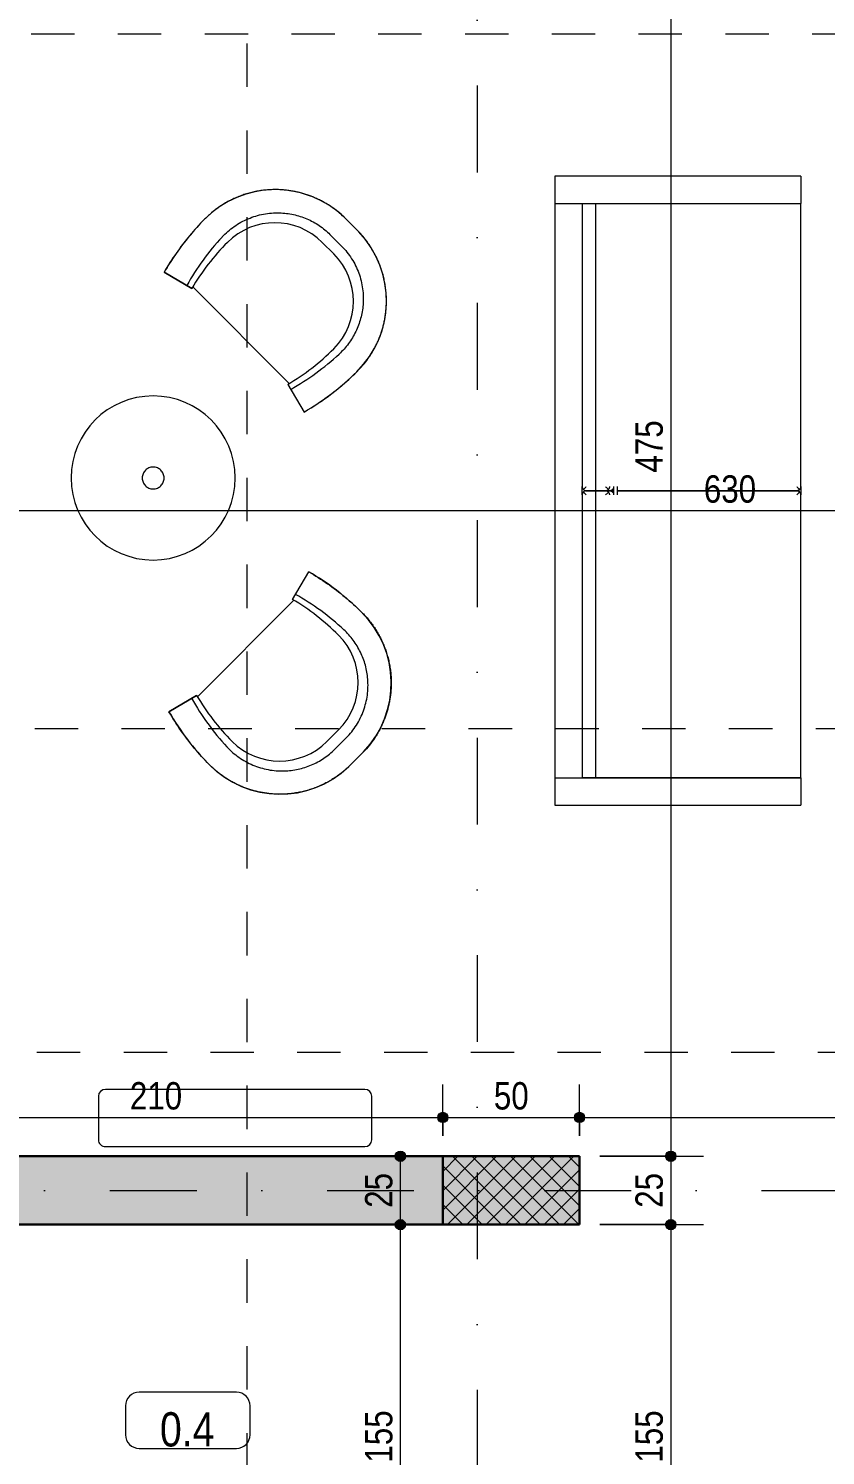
# Model space of a CAD drawing. Header units: centimetres. Extents: x -78 to 2022, y -1469 to 375.
# Drawn here: x 768 to 1059, y -831 to -309 of the extents above; entities that cross this region are included whole.
import ezdxf

# ---------------------------------------------------------------- set-up
doc = ezdxf.new("R2010")
doc.units = ezdxf.units.CM
doc.linetypes.add('Dash', pattern=[31.75, 15.875, -15.875])
doc.linetypes.add('Dash dot', pattern=[79.375, 31.75, -23.8125, 0, -23.8125])
for name, color, linetype, lineweight in [('A-ANNO-DIMS', 7, 'Continuous', 9), ('A-ANNO-DIMS-50', 7, 'Continuous', 9), ('A-AREA-IDEN', 7, 'Continuous', 9), ('A-WALL', 7, 'Continuous', 9), ('A-WALL-PATT', 7, 'Continuous', 9), ('G-ANNO-SYMB', 7, 'Continuous', 9), ('I-FURN', 7, 'Continuous', 9), ('M-EQPM', 7, 'Continuous', 9), ('S-COLS', 7, 'Continuous', 9), ('S-GRID', 7, 'Continuous', 9)]:
    doc.layers.add(name, color=color, linetype=linetype, lineweight=lineweight)
doc.styles.add('Arial Narrow', font='ARIALN.TTF', dxfattribs={"height": 12.5})
doc.styles.add('Arial Narrow_3', font='ARIALN.TTF', dxfattribs={"height": 10})
doc.dimstyles.new('TEC_DIM', dxfattribs={"dimscale": 30.48, "dimtxt": 10.23431, "dimasz": 0.492126, "dimexe": 0.393701, "dimexo": 0.246063, "dimgap": 0, "dimtad": 1, "dimdec": 0, "dimzin": 0, "dimdsep": 46, "dimtxsty": 'Arial Narrow_3', "dimblk1": 'DOTSMALL', "dimblk2": 'DOTSMALL', "dimsah": 1, "dimcen": 0.09, "dimazin": 0, "dimtfac": 1, "dimtdec": 4, "dimtix": 1, "dimtmove": 0, "dimatfit": 3, "dimfxl": 0, "dimtvp": 1, "dimtolj": 1, "dimtzin": 0, "dimarcsym": 0})
doc.dimstyles.new('TEC_DIM_2', dxfattribs={"dimscale": 30.48, "dimtxt": 10.23431, "dimasz": 0.492126, "dimexe": 0.393701, "dimexo": 0.246063, "dimgap": 0, "dimtad": 1, "dimdec": 0, "dimzin": 0, "dimdsep": 46, "dimtxsty": 'Arial Narrow_3', "dimblk1": 'DOTSMALL', "dimblk2": 'DOTSMALL', "dimsah": 1, "dimcen": 0.09, "dimazin": 0, "dimtfac": 1, "dimtdec": 4, "dimtix": 1, "dimtmove": 2, "dimatfit": 3, "dimfxl": 0, "dimtvp": 1, "dimtolj": 1, "dimtzin": 0, "dimarcsym": 0})
doc.dimstyles.new('TEC_DIM_3', dxfattribs={"dimscale": 30.48, "dimtxt": 10.23431, "dimasz": 0.492126, "dimexe": 0.393701, "dimexo": 0.246063, "dimgap": 0, "dimtad": 1, "dimdec": 0, "dimzin": 0, "dimdsep": 46, "dimtxsty": 'Arial Narrow_3', "dimblk1": 'DOTSMALL', "dimblk2": 'DOTSMALL', "dimsah": 1, "dimcen": 0.09, "dimazin": 0, "dimtfac": 1, "dimtdec": 4, "dimtix": 1, "dimtmove": 0, "dimatfit": 3, "dimfxl": 0, "dimtvp": 1, "dimtolj": 1, "dimtzin": 0, "dimarcsym": 0})

# ---------------------------------------------------------------- blocks, each defined once
blk = doc.blocks.new('Furniture_Crescent_Armchair - 870x580x380mm-1673152-НИВО 0')
at = {"layer": 'I-FURN'}
for p, q in [((10.77, 12.19), (3.19, 12.19)), ((10.77, 12.19), (3.19, 12.19)), ((3.98, 4.04), (9.98, 4.04)), ((3.98, 0), (9.98, 0)), ((-29.19, -48.57), (-17.83, -45.63)), ((-17.83, -45.63), (-29.19, -48.57)), ((-17.99, -45), (31.95, -45)), ((-17.99, -45), (31.95, -45)), ((31.79, -45.63), (43.16, -48.57)), ((31.79, -45.63), (43.16, -48.57))]:
    blk.add_line(p, q, dxfattribs=at)
for centre, radius, start, end in [((3.98, -24.5), 24.5, 90, 180), ((9.98, -24.5), 24.5, 0, 90), ((63.81, -24.5), 84.33, 180, 194.5088), ((-49.85, -24.5), 84.33, 345.4912, 0), ((63.81, -24.5), 84.33, 194.0697, 194.5088), ((-49.85, -24.5), 84.33, 345.4912, 345.9303)]:
    blk.add_arc(centre, radius, start, end, dxfattribs=at)
for centre, major_axis, ratio, start_param, end_param in [((4.1, -24.12), (36.52, 0), 0.994522, 1.595679, 3.152055), ((9.86, -24.12), (36.52, 0), 0.994523, 6.272723, 7.829099), ((64.84, -23.79), (97.28, 0), 0.994518, 3.148882, 3.400529), ((68.87, -21.22), (92.21, 0), 0.994522, 3.177364, 3.416955), ((-54.9, -21.22), (92.21, 0), 0.994522, 6.007823, 6.247413), ((-50.88, -23.79), (97.28, 0), 0.994522, 6.02425, 6.275896)]:
    blk.add_ellipse(centre, major_axis=major_axis, ratio=ratio, start_param=start_param, end_param=end_param, dxfattribs=at)
for points, knots in [([(3.19, 12.19), (2.13, 12.16), (0.02, 12.02), (-2.57, 11.62), (-4.62, 11.16), (-6.15, 10.75), (-7.66, 10.28), (-9.14, 9.74), (-10.59, 9.14), (-12.03, 8.48), (-13.43, 7.75), (-14.8, 6.97), (-16.13, 6.13), (-17.43, 5.23), (-18.69, 4.28), (-20, 3.19), (-21.35, 1.95), (-22.73, 0.54), (-24.04, -0.93), (-25.25, -2.47), (-26.38, -4.09), (-27.43, -5.76), (-28.38, -7.47), (-29.24, -9.24), (-30, -11.06), (-30.65, -12.9), (-31.21, -14.79), (-31.82, -17.34), (-32.32, -20.56), (-32.43, -23.18), (-32.42, -24.5)], [0, 0, 0, 0, 0.055556, 0.111111, 0.138889, 0.166667, 0.194444, 0.222222, 0.25, 0.277778, 0.305556, 0.333333, 0.361111, 0.388889, 0.416667, 0.444444, 0.479167, 0.513889, 0.548611, 0.583333, 0.618056, 0.652778, 0.6875, 0.722222, 0.756944, 0.791667, 0.826389, 0.861111, 0.930556, 1, 1, 1, 1]), ([(46.38, -24.5), (46.39, -23.44), (46.32, -21.34), (46.01, -18.76), (45.63, -16.7), (45.27, -15.17), (44.85, -13.65), (44.36, -12.16), (43.81, -10.69), (43.19, -9.24), (42.51, -7.82), (41.78, -6.44), (40.98, -5.09), (40.12, -3.76), (39.21, -2.48), (38.16, -1.14), (36.96, 0.25), (35.6, 1.68), (34.16, 3.02), (32.65, 4.28), (31.07, 5.47), (29.43, 6.57), (27.75, 7.57), (25.99, 8.48), (24.19, 9.31), (22.37, 10.02), (20.49, 10.65), (17.94, 11.34), (14.73, 11.95), (12.1, 12.15), (10.77, 12.19)], [0, 0, 0, 0, 0.055556, 0.111111, 0.138889, 0.166667, 0.194444, 0.222222, 0.25, 0.277778, 0.305556, 0.333333, 0.361111, 0.388889, 0.416667, 0.444444, 0.479167, 0.513889, 0.548611, 0.583333, 0.618056, 0.652778, 0.6875, 0.722222, 0.756944, 0.791667, 0.826389, 0.861111, 0.930556, 1, 1, 1, 1]), ([(-23.29, -24.5), (-23.32, -23.52), (-23.29, -21.57), (-22.81, -17.69), (-21.45, -12.97), (-18.66, -7.77), (-15, -3.46), (-10.74, -0.12), (-6.14, 2.25), (-2, 3.47), (1.4, 3.96), (3.12, 4.04), (3.98, 4.04)], [0, 0, 0, 0, 0.066667, 0.133333, 0.266667, 0.4, 0.533333, 0.65, 0.766667, 0.883333, 0.941667, 1, 1, 1, 1]), ([(9.98, 4.04), (10.97, 4.04), (12.92, 3.93), (16.81, 3.29), (21.48, 1.71), (26.55, -1.35), (30.66, -5.25), (33.76, -9.67), (35.89, -14.37), (36.91, -18.53), (37.26, -21.94), (37.28, -23.64), (37.25, -24.5)], [0, 0, 0, 0, 0.066667, 0.133333, 0.266667, 0.4, 0.533333, 0.65, 0.766667, 0.883333, 0.941667, 1, 1, 1, 1])]:
    blk.add_open_spline(points, degree=3, knots=knots, dxfattribs=at)
for points in [[(-32.43, -24.5), (-32.41, -27.21), (-32.15, -32.61), (-31.06, -40.67), (-29.89, -45.95), (-29.19, -48.57)], [(43.16, -48.57), (43.85, -45.95), (45.02, -40.67), (46.11, -32.61), (46.38, -27.21), (46.4, -24.5)]]:
    blk.add_open_spline(points, degree=3, dxfattribs=at)
blk = doc.blocks.new('Furniture_Crescent_Armchair - 870x580x380mm-1824840-НИВО 0')
at = {"layer": 'I-FURN'}
for p, q in [((-29.19, 48.57), (-17.83, 45.63)), ((-17.83, 45.63), (-29.19, 48.57)), ((31.79, 45.63), (43.16, 48.57)), ((31.79, 45.63), (43.16, 48.57)), ((-17.99, 45), (31.95, 45)), ((-17.99, 45), (31.95, 45)), ((3.98, 0), (9.98, 0)), ((3.98, -4.04), (9.98, -4.04)), ((10.77, -12.19), (3.19, -12.19)), ((10.77, -12.19), (3.19, -12.19))]:
    blk.add_line(p, q, dxfattribs=at)
for centre, radius, start, end in [((63.81, 24.5), 84.33, 165.4912, 180), ((63.81, 24.5), 84.33, 165.4912, 165.9303), ((-49.85, 24.5), 84.33, 14.0697, 14.5088), ((-49.85, 24.5), 84.33, 360, 14.5088), ((3.98, 24.5), 24.5, 180, 270), ((9.98, 24.5), 24.5, 270, 360)]:
    blk.add_arc(centre, radius, start, end, dxfattribs=at)
for centre, major_axis, ratio, start_param, end_param in [((64.84, 23.79), (97.28, 0), 0.994518, 2.882656, 3.134304), ((-50.88, 23.79), (97.28, 0), 0.994522, 0.007289, 0.258935), ((68.87, 21.22), (92.21, 0), 0.994522, 2.86623, 3.105821), ((-54.9, 21.22), (92.21, 0), 0.994522, 0.035772, 0.275363), ((4.1, 24.12), (36.52, 0), 0.994522, 3.13113, 4.687507), ((9.86, 24.12), (36.52, 0), 0.994523, 4.737272, 6.293648)]:
    blk.add_ellipse(centre, major_axis=major_axis, ratio=ratio, start_param=start_param, end_param=end_param, dxfattribs=at)
for points in [[(-32.43, 24.5), (-32.41, 27.21), (-32.15, 32.61), (-31.06, 40.67), (-29.89, 45.95), (-29.19, 48.57)], [(43.16, 48.57), (43.85, 45.95), (45.02, 40.67), (46.11, 32.61), (46.38, 27.21), (46.4, 24.5)]]:
    blk.add_open_spline(points, degree=3, dxfattribs=at)
for points, knots in [([(3.19, -12.19), (1.86, -12.15), (-0.77, -11.95), (-3.98, -11.34), (-6.53, -10.65), (-8.41, -10.02), (-10.23, -9.31), (-12.03, -8.48), (-13.78, -7.57), (-15.47, -6.57), (-17.11, -5.47), (-18.69, -4.28), (-20.2, -3.02), (-21.63, -1.68), (-23, -0.25), (-24.2, 1.14), (-25.24, 2.48), (-26.16, 3.76), (-27.02, 5.09), (-27.81, 6.44), (-28.55, 7.82), (-29.23, 9.24), (-29.85, 10.69), (-30.4, 12.16), (-30.88, 13.65), (-31.31, 15.17), (-31.66, 16.7), (-32.05, 18.76), (-32.36, 21.34), (-32.43, 23.44), (-32.42, 24.5)], [-1, -1, -1, -1, -0.930556, -0.861111, -0.826389, -0.791667, -0.756944, -0.722222, -0.6875, -0.652778, -0.618056, -0.583333, -0.548611, -0.513889, -0.479167, -0.444444, -0.416667, -0.388889, -0.361111, -0.333333, -0.305556, -0.277778, -0.25, -0.222222, -0.194444, -0.166667, -0.138889, -0.111111, -0.055556, 0, 0, 0, 0]), ([(-23.29, 24.5), (-23.32, 23.52), (-23.29, 21.57), (-22.81, 17.69), (-21.45, 12.97), (-18.66, 7.77), (-15, 3.46), (-10.74, 0.12), (-6.14, -2.25), (-2, -3.47), (1.4, -3.96), (3.12, -4.04), (3.98, -4.04)], [0, 0, 0, 0, 0.066667, 0.133333, 0.266667, 0.4, 0.533333, 0.65, 0.766667, 0.883333, 0.941667, 1, 1, 1, 1]), ([(9.98, -4.04), (10.97, -4.04), (12.92, -3.93), (16.81, -3.29), (21.48, -1.71), (26.55, 1.35), (30.66, 5.25), (33.76, 9.67), (35.89, 14.37), (36.91, 18.53), (37.26, 21.94), (37.28, 23.64), (37.25, 24.5)], [0, 0, 0, 0, 0.066667, 0.133333, 0.266667, 0.4, 0.533333, 0.65, 0.766667, 0.883333, 0.941667, 1, 1, 1, 1]), ([(46.38, 24.5), (46.39, 23.18), (46.28, 20.56), (45.78, 17.34), (45.18, 14.79), (44.62, 12.9), (43.96, 11.06), (43.2, 9.24), (42.34, 7.47), (41.39, 5.76), (40.35, 4.09), (39.21, 2.47), (38, 0.93), (36.7, -0.54), (35.31, -1.95), (33.96, -3.19), (32.65, -4.28), (31.39, -5.23), (30.09, -6.13), (28.76, -6.97), (27.4, -7.75), (25.99, -8.48), (24.56, -9.14), (23.1, -9.74), (21.62, -10.28), (20.11, -10.75), (18.58, -11.16), (16.53, -11.62), (13.94, -12.02), (11.84, -12.16), (10.77, -12.19)], [-1, -1, -1, -1, -0.930556, -0.861111, -0.826389, -0.791667, -0.756944, -0.722222, -0.6875, -0.652778, -0.618056, -0.583333, -0.548611, -0.513889, -0.479167, -0.444444, -0.416667, -0.388889, -0.361111, -0.333333, -0.305556, -0.277778, -0.25, -0.222222, -0.194444, -0.166667, -0.138889, -0.111111, -0.055556, 0, 0, 0, 0])]:
    blk.add_open_spline(points, degree=3, knots=knots, dxfattribs=at)
blk = doc.blocks.new('Furniture_Table_Cafe - Furniture_Table_Cafe-1825741-НИВО 0')
at = {"layer": 'I-FURN'}
for start, end in [(360, 180), (0, 180), (180, 360), (180, 360)]:
    blk.add_arc((0, 0), 30, start, end, dxfattribs=at)
at = {"layer": 'I-FURN', "linetype": 'Dash'}
for start, end in [(0, 180), (180, 0)]:
    blk.add_arc((0, 0), 4, start, end, dxfattribs=at)
blk = doc.blocks.new('Sofa-08 - 1400 x 801-2251257-НИВО 0')
at = {"layer": 'I-FURN'}
for p, q in [((115, 45), (-115, 45)), ((-115, 45), (-115, -45)), ((-105, 45), (-105, -45)), ((105, 45), (105, -45)), ((115, -45), (115, 45)), ((-1.5, 35), (-105, 35)), ((-105, 33.5), (-105, 35)), ((-105, 26.44), (-105, 33.5)), ((-1.5, 35), (1.5, 35)), ((0, 26.44), (0, 33.5)), ((0, 33.5), (0, 26.44)), ((0, 26.44), (0, 33.5)), ((105, 35), (1.5, 35)), ((105, 35), (105, 33.5)), ((105, 33.5), (105, 26.44)), ((-105, 30), (-1.5, 30)), ((-105, 24.94), (-105, 26.44)), ((-1.5, 30), (1.5, 30)), ((0, 24.94), (0, 26.44)), ((0, 26.44), (0, 24.94)), ((0, 24.94), (0, 26.44)), ((1.5, 30), (105, 30)), ((105, 26.44), (105, 24.94)), ((-105, 24.59), (-105, 24.94)), ((-105, -45), (-105, 24.59)), ((1.5, 23.56), (-1.5, 23.56)), ((-1.5, 22.06), (1.5, 22.06)), ((0, 23.56), (0, 24.94)), ((0, 24.94), (0, 23.56)), ((0, 23.56), (0, 24.94)), ((0, -43.5), (0, 22.06)), ((0, 22.06), (0, -43.5)), ((0, -43.5), (0, 22.06)), ((105, 24.94), (105, 24.59)), ((105, 24.59), (105, -45)), ((-105, -45), (-115, -45)), ((-105, -45), (-1.5, -45)), ((1.5, -45), (-1.5, -45)), ((1.5, -45), (105, -45)), ((115, -45), (105, -45))]:
    blk.add_line(p, q, dxfattribs=at)
for centre, start, end in [((-1.5, 33.5), 60, 62.6017), ((1.5, 33.5), 117.3983, 120)]:
    blk.add_arc(centre, 1.5, start, end, dxfattribs=at)
for points, knots in [([(-0.44, 34.56), (-0.52, 34.64), (-0.64, 34.74), (-0.81, 34.84), (-0.99, 34.92), (-1.22, 34.98), (-1.41, 35), (-1.5, 35)], [0, 0, 0, 0, 0.25, 0.375, 0.5, 0.75, 1, 1, 1, 1]), ([(-1.5, 33.5), (-1.41, 33.59), (-1.22, 33.78), (-0.99, 34.01), (-0.81, 34.19), (-0.64, 34.36), (-0.52, 34.48), (-0.44, 34.56)], [0, 0, 0, 0, 0.25, 0.5, 0.625, 0.75, 1, 1, 1, 1]), ([(1.5, 35), (1.41, 35), (1.22, 34.98), (0.99, 34.92), (0.81, 34.84), (0.64, 34.74), (0.52, 34.64), (0.44, 34.56)], [0, 0, 0, 0, 0.25, 0.5, 0.625, 0.75, 1, 1, 1, 1]), ([(0.44, 34.56), (0.52, 34.48), (0.64, 34.36), (0.81, 34.19), (0.99, 34.01), (1.22, 33.78), (1.41, 33.59), (1.5, 33.5)], [0, 0, 0, 0, 0.25, 0.375, 0.5, 0.75, 1, 1, 1, 1]), ([(0, 24.94), (0, 24.81), (-0.03, 24.63), (-0.11, 24.39), (-0.18, 24.25), (-0.25, 24.14), (-0.33, 24.04), (-0.41, 23.94), (-0.51, 23.86), (-0.61, 23.78), (-0.75, 23.69), (-0.92, 23.61), (-1.04, 23.57), (-1.09, 23.55)], [0, 0, 0, 0, 0.1666667, 0.25, 0.3333333, 0.375, 0.4166667, 0.5, 0.5416667, 0.5833333, 0.6666667, 0.75, 0.8243999, 0.8243999, 0.8243999, 0.8243999]), ([(1.09, 23.56), (1.03, 23.57), (0.92, 23.61), (0.75, 23.69), (0.61, 23.78), (0.51, 23.86), (0.41, 23.94), (0.31, 24.06), (0.22, 24.19), (0.15, 24.3), (0.1, 24.42), (0.03, 24.63), (0, 24.81), (0, 24.94)], [0.177114, 0.177114, 0.177114, 0.177114, 0.25, 0.3333333, 0.4166667, 0.4583333, 0.5, 0.5833333, 0.6666667, 0.7083333, 0.75, 0.8333333, 1, 1, 1, 1]), ([(-0.44, -44.56), (-0.52, -44.48), (-0.64, -44.36), (-0.81, -44.19), (-0.99, -44.01), (-1.22, -43.78), (-1.41, -43.59), (-1.5, -43.5)], [0, 0, 0, 0, 0.25, 0.375, 0.5, 0.75, 1, 1, 1, 1]), ([(-1.5, -45), (-1.41, -45), (-1.22, -44.98), (-0.99, -44.92), (-0.81, -44.84), (-0.64, -44.74), (-0.52, -44.64), (-0.44, -44.56)], [0, 0, 0, 0, 0.25, 0.5, 0.625, 0.75, 1, 1, 1, 1]), ([(1.5, -43.5), (1.41, -43.59), (1.22, -43.78), (0.99, -44.01), (0.81, -44.19), (0.64, -44.36), (0.52, -44.48), (0.44, -44.56)], [0, 0, 0, 0, 0.25, 0.5, 0.625, 0.75, 1, 1, 1, 1]), ([(0.44, -44.56), (0.52, -44.64), (0.64, -44.74), (0.81, -44.84), (0.99, -44.92), (1.22, -44.98), (1.41, -45), (1.5, -45)], [0, 0, 0, 0, 0.25, 0.375, 0.5, 0.75, 1, 1, 1, 1])]:
    blk.add_open_spline(points, degree=3, knots=knots, dxfattribs=at)
for points in [[(0, 33.5), (0, 33.63), (-0.03, 33.89), (-0.19, 34.26), (-0.35, 34.47), (-0.44, 34.56)], [(0.44, 34.56), (0.35, 34.47), (0.19, 34.26), (0.03, 33.89), (0, 33.63), (0, 33.5)], [(-0.46, 25.4), (-0.54, 25.48), (-0.7, 25.64), (-0.96, 25.9), (-1.23, 26.17), (-1.41, 26.35), (-1.5, 26.44)], [(0, 26.44), (0, 26.34), (-0.02, 26.15), (-0.11, 25.87), (-0.26, 25.62), (-0.39, 25.47), (-0.46, 25.4)], [(0.46, 25.4), (0.39, 25.47), (0.26, 25.62), (0.11, 25.87), (0.02, 26.15), (0, 26.34), (0, 26.44)], [(1.5, 26.44), (1.41, 26.35), (1.23, 26.17), (0.96, 25.9), (0.7, 25.64), (0.54, 25.48), (0.46, 25.4)], [(-1.5, 24.94), (-1.41, 24.95), (-1.23, 24.97), (-0.96, 25.06), (-0.7, 25.2), (-0.54, 25.33), (-0.46, 25.4)], [(0.46, 25.4), (0.54, 25.33), (0.7, 25.2), (0.96, 25.06), (1.23, 24.97), (1.41, 24.95), (1.5, 24.94)], [(-0.44, -44.56), (-0.37, -44.49), (-0.24, -44.34), (-0.11, -44.08), (-0.02, -43.8), (0, -43.6), (0, -43.5)], [(-0.35, -44.47), (-0.37, -44.49), (-0.39, -44.51), (-0.41, -44.53)], [(-0.17, -44.19), (-0.18, -44.21), (-0.19, -44.23), (-0.2, -44.25)], [(-0.05, -43.9), (-0.06, -43.92), (-0.07, -43.94), (-0.07, -43.96)], [(0, -43.5), (0, -43.6), (0.02, -43.8), (0.11, -44.08), (0.24, -44.34), (0.37, -44.49), (0.44, -44.56)], [(0.07, -43.96), (0.07, -43.94), (0.06, -43.92), (0.05, -43.9)], [(0.2, -44.25), (0.19, -44.23), (0.18, -44.21), (0.17, -44.19)], [(0.41, -44.53), (0.39, -44.51), (0.37, -44.49), (0.35, -44.47)]]:
    blk.add_open_spline(points, degree=3, dxfattribs=at)
blk = doc.blocks.new('Heat_Pump-Floor_Unit-VRV_IV-Daikin-FXLQ_MVJU - ERROR_LOAD Type Catalog-2382949-НИВО 0')
at = {"layer": 'M-EQPM'}
for p, q in [((47.46625, 10.4775), (-47.46625, 10.4775)), ((-50.00625, 7.9375), (-50.00625, -7.9375)), ((50.00625, -7.9375), (50.00625, 7.9375)), ((-47.46625, -10.4775), (47.46625, -10.4775))]:
    blk.add_line(p, q, dxfattribs=at)
for centre, start, end in [((-47.46625, 7.9375), 90, 180), ((47.46625, 7.9375), 360, 90), ((-47.46625, -7.9375), 180, 270), ((47.46625, -7.9375), 270, 360)]:
    blk.add_arc(centre, 2.54, start, end, dxfattribs=at)
blk = doc.blocks.new('TEC_ROOM_TAG - TEC_ROOM_TAG-32046-НИВО 0')
at = {"layer": 'A-AREA-IDEN'}
for p, q in [((0.372, 0.197), (-0.339, 0.197)), ((-0.439, 0.097), (-0.439, -0.114)), ((0.472, -0.114), (0.472, 0.097)), ((-0.339, -0.214), (0.372, -0.214))]:
    blk.add_line(p, q, dxfattribs=at)
for centre, start, end in [((-0.339, 0.097), 90, 180), ((0.372, 0.097), 360, 90), ((-0.339, -0.114), 180, 270), ((0.372, -0.114), 270, 360)]:
    blk.add_arc(centre, 0.1, start, end, dxfattribs=at)
blk = doc.blocks.new('DIMBLOCK34-НИВО 0')
at = {"layer": 'A-ANNO-DIMS-50', "transparency": 16777216}
h = blk.add_hatch(color=256, dxfattribs=at)
edge = h.paths.add_edge_path()
edge.add_arc((204.14, -1378.77), 1.88, 0, 360)
h = blk.add_hatch(color=256, dxfattribs=at)
edge = h.paths.add_edge_path()
edge.add_arc((1799.14, -1378.77), 1.88, 0, 360)
for p, q in [((1799.14, -769.09), (1799.14, -1390.77)), ((1799.14, -1378.77), (1799.14, -769.09)), ((204.14, -1264.09), (204.14, -1390.77)), ((204.14, -1378.77), (204.14, -1264.09)), ((204.14, -1378.77), (1799.14, -1378.77))]:
    blk.add_line(p, q, dxfattribs=at)
for centre in [(204.14, -1378.77), (1799.14, -1378.77)]:
    blk.add_circle(centre, 1.88, dxfattribs=at)
at = {"layer": 'A-ANNO-DIMS-50', "color": 0, "transparency": 16777216, "insert": (988.97, -1365.85), "char_height": 10, "width": 30.4105, "attachment_point": 1, "line_spacing_factor": 0.974696, "style": 'Arial Narrow_3'}
blk.add_mtext('1595', dxfattribs=at)
blk = doc.blocks.new('_DotSmall')
at = {"color": 0, "linetype": 'ByBlock', "const_width": 0.5}
blk.add_lwpolyline([(-0.0625, 0, 1), (0.0625, 0, 1)], format="xyb", close=True, dxfattribs=at)
blk = doc.blocks.new('DIMBLOCK214-НИВО 0')
at = {"layer": 'A-ANNO-DIMS-50', "transparency": 16777216}
h = blk.add_hatch(color=256, dxfattribs=at)
edge = h.paths.add_edge_path()
edge.add_arc((1002.54, -246.59), 1.88, 0, 360)
h = blk.add_hatch(color=256, dxfattribs=at)
edge = h.paths.add_edge_path()
edge.add_arc((1002.54, -721.59), 1.88, 0, 360)
for p, q in [((966.64, -246.59), (1014.54, -246.59)), ((1002.54, -246.59), (966.64, -246.59)), ((1002.54, -246.59), (1002.54, -721.59)), ((976.64, -721.59), (1014.54, -721.59)), ((1002.54, -721.59), (976.64, -721.59))]:
    blk.add_line(p, q, dxfattribs=at)
for centre in [(1002.54, -246.59), (1002.54, -721.59)]:
    blk.add_circle(centre, 1.88, dxfattribs=at)
at = {"layer": 'A-ANNO-DIMS-50', "color": 0, "transparency": 16777216, "insert": (989.61, -471.63), "char_height": 10, "width": 22.8079, "attachment_point": 1, "rotation": 90, "line_spacing_factor": 0.974696, "style": 'Arial Narrow_3'}
blk.add_mtext('475', dxfattribs=at)
blk = doc.blocks.new('DIMBLOCK215-НИВО 0')
at = {"layer": 'A-ANNO-DIMS-50', "transparency": 16777216}
h = blk.add_hatch(color=256, dxfattribs=at)
edge = h.paths.add_edge_path()
edge.add_arc((1002.54, -721.59), 1.88, 0, 360)
h = blk.add_hatch(color=256, dxfattribs=at)
edge = h.paths.add_edge_path()
edge.add_arc((1002.54, -746.59), 1.88, 0, 360)
for p, q in [((976.64, -721.59), (1014.54, -721.59)), ((1002.54, -721.59), (976.64, -721.59)), ((1002.54, -721.59), (1002.54, -746.59)), ((976.64, -746.59), (1014.54, -746.59)), ((1002.54, -746.59), (976.64, -746.59))]:
    blk.add_line(p, q, dxfattribs=at)
for centre in [(1002.54, -721.59), (1002.54, -746.59)]:
    blk.add_circle(centre, 1.88, dxfattribs=at)
at = {"layer": 'A-ANNO-DIMS-50', "color": 0, "transparency": 16777216, "insert": (989.61, -740.42), "char_height": 10, "width": 15.2053, "attachment_point": 1, "rotation": 90, "line_spacing_factor": 0.974696, "style": 'Arial Narrow_3'}
blk.add_mtext('25', dxfattribs=at)
blk = doc.blocks.new('DIMBLOCK216-НИВО 0')
at = {"layer": 'A-ANNO-DIMS-50', "transparency": 16777216}
h = blk.add_hatch(color=256, dxfattribs=at)
edge = h.paths.add_edge_path()
edge.add_arc((1002.54, -746.59), 1.88, 0, 360)
h = blk.add_hatch(color=256, dxfattribs=at)
edge = h.paths.add_edge_path()
edge.add_arc((1002.54, -901.59), 1.88, 0, 360)
for p, q in [((976.64, -746.59), (1014.54, -746.59)), ((1002.54, -746.59), (976.64, -746.59)), ((1002.54, -746.59), (1002.54, -901.59)), ((951.64, -901.59), (1014.54, -901.59)), ((1002.54, -901.59), (951.64, -901.59))]:
    blk.add_line(p, q, dxfattribs=at)
for centre in [(1002.54, -746.59), (1002.54, -901.59)]:
    blk.add_circle(centre, 1.88, dxfattribs=at)
at = {"layer": 'A-ANNO-DIMS-50', "color": 0, "transparency": 16777216, "insert": (989.61, -833.59), "char_height": 10, "width": 22.8079, "attachment_point": 1, "rotation": 90, "line_spacing_factor": 0.974696, "style": 'Arial Narrow_3'}
blk.add_mtext('155', dxfattribs=at)
blk = doc.blocks.new('DIMBLOCK255-НИВО 0')
at = {"layer": 'A-ANNO-DIMS-50', "transparency": 16777216}
h = blk.add_hatch(color=256, dxfattribs=at)
edge = h.paths.add_edge_path()
edge.add_arc((709.14, -485.54), 1.88, 0, 360)
h = blk.add_hatch(color=256, dxfattribs=at)
edge = h.paths.add_edge_path()
edge.add_arc((1339.14, -485.54), 1.88, 0, 360)
for p, q in [((709.14, -490.39), (709.14, -473.54)), ((1339.14, -490.39), (1339.14, -473.54)), ((709.14, -485.54), (1339.14, -485.54)), ((709.14, -485.54), (709.14, -490.39)), ((1339.14, -485.54), (1339.14, -490.39))]:
    blk.add_line(p, q, dxfattribs=at)
for centre in [(709.14, -485.54), (1339.14, -485.54)]:
    blk.add_circle(centre, 1.88, dxfattribs=at)
at = {"layer": 'A-ANNO-DIMS-50', "color": 0, "transparency": 16777216, "insert": (1014.64, -472.62), "char_height": 10, "width": 22.8079, "attachment_point": 1, "line_spacing_factor": 0.974696, "style": 'Arial Narrow_3'}
blk.add_mtext('630', dxfattribs=at)
blk = doc.blocks.new('DIMBLOCK265-НИВО 0')
at = {"layer": 'A-ANNO-DIMS-50', "transparency": 16777216}
h = blk.add_hatch(color=256, dxfattribs=at)
edge = h.paths.add_edge_path()
edge.add_arc((709.14, -707.4), 1.88, 0, 360)
h = blk.add_hatch(color=256, dxfattribs=at)
edge = h.paths.add_edge_path()
edge.add_arc((919.14, -707.4), 1.88, 0, 360)
for p, q in [((709.14, -712.25), (709.14, -695.4)), ((919.14, -714.09), (919.14, -695.4)), ((709.14, -707.4), (919.14, -707.4)), ((709.14, -707.4), (709.14, -712.25)), ((919.14, -707.4), (919.14, -714.09))]:
    blk.add_line(p, q, dxfattribs=at)
for centre in [(709.14, -707.4), (919.14, -707.4)]:
    blk.add_circle(centre, 1.88, dxfattribs=at)
at = {"layer": 'A-ANNO-DIMS-50', "color": 0, "transparency": 16777216, "insert": (804.64, -694.48), "char_height": 10, "width": 22.8079, "attachment_point": 1, "line_spacing_factor": 0.974696, "style": 'Arial Narrow_3'}
blk.add_mtext('210', dxfattribs=at)
blk = doc.blocks.new('DIMBLOCK266-НИВО 0')
at = {"layer": 'A-ANNO-DIMS-50', "transparency": 16777216}
h = blk.add_hatch(color=256, dxfattribs=at)
edge = h.paths.add_edge_path()
edge.add_arc((919.14, -707.4), 1.88, 0, 360)
h = blk.add_hatch(color=256, dxfattribs=at)
edge = h.paths.add_edge_path()
edge.add_arc((969.14, -707.4), 1.88, 0, 360)
for p, q in [((919.14, -714.09), (919.14, -695.4)), ((969.14, -714.09), (969.14, -695.4)), ((919.14, -707.4), (969.14, -707.4)), ((919.14, -707.4), (919.14, -714.09)), ((969.14, -707.4), (969.14, -714.09))]:
    blk.add_line(p, q, dxfattribs=at)
for centre in [(919.14, -707.4), (969.14, -707.4)]:
    blk.add_circle(centre, 1.88, dxfattribs=at)
at = {"layer": 'A-ANNO-DIMS-50', "color": 0, "transparency": 16777216, "insert": (937.81, -694.48), "char_height": 10, "width": 15.2053, "attachment_point": 1, "line_spacing_factor": 0.974696, "style": 'Arial Narrow_3'}
blk.add_mtext('50', dxfattribs=at)
blk = doc.blocks.new('DIMBLOCK267-НИВО 0')
at = {"layer": 'A-ANNO-DIMS-50', "transparency": 16777216}
h = blk.add_hatch(color=256, dxfattribs=at)
edge = h.paths.add_edge_path()
edge.add_arc((969.14, -707.4), 1.88, 0, 360)
h = blk.add_hatch(color=256, dxfattribs=at)
edge = h.paths.add_edge_path()
edge.add_arc((1339.14, -707.4), 1.88, 0, 360)
for p, q in [((969.14, -714.09), (969.14, -695.4)), ((1339.14, -714.09), (1339.14, -695.4)), ((969.14, -707.4), (1339.14, -707.4)), ((969.14, -707.4), (969.14, -714.09)), ((1339.14, -707.4), (1339.14, -714.09))]:
    blk.add_line(p, q, dxfattribs=at)
for centre in [(969.14, -707.4), (1339.14, -707.4)]:
    blk.add_circle(centre, 1.88, dxfattribs=at)
at = {"layer": 'A-ANNO-DIMS-50', "color": 0, "transparency": 16777216, "insert": (1144.64, -694.48), "char_height": 10, "width": 22.8079, "attachment_point": 1, "line_spacing_factor": 0.974696, "style": 'Arial Narrow_3'}
blk.add_mtext('370', dxfattribs=at)
blk = doc.blocks.new('DIMBLOCK276-НИВО 0')
at = {"layer": 'A-ANNO-DIMS-50', "transparency": 16777216}
h = blk.add_hatch(color=256, dxfattribs=at)
edge = h.paths.add_edge_path()
edge.add_arc((903.6, -746.59), 1.88, 0, 360)
h = blk.add_hatch(color=256, dxfattribs=at)
edge = h.paths.add_edge_path()
edge.add_arc((903.6, -901.59), 1.88, 0, 360)
for p, q in [((911.64, -746.59), (891.6, -746.59)), ((903.6, -901.59), (903.6, -746.59)), ((903.6, -746.59), (911.64, -746.59)), ((911.64, -901.59), (891.6, -901.59)), ((903.6, -901.59), (911.64, -901.59))]:
    blk.add_line(p, q, dxfattribs=at)
for centre in [(903.6, -746.59), (903.6, -901.59)]:
    blk.add_circle(centre, 1.88, dxfattribs=at)
at = {"layer": 'A-ANNO-DIMS-50', "color": 0, "transparency": 16777216, "insert": (890.67, -833.59), "char_height": 10, "width": 22.8079, "attachment_point": 1, "rotation": 90, "line_spacing_factor": 0.974696, "style": 'Arial Narrow_3'}
blk.add_mtext('155', dxfattribs=at)
blk = doc.blocks.new('DIMBLOCK277-НИВО 0')
at = {"layer": 'A-ANNO-DIMS-50', "transparency": 16777216}
h = blk.add_hatch(color=256, dxfattribs=at)
edge = h.paths.add_edge_path()
edge.add_arc((903.6, -721.59), 1.88, 0, 360)
h = blk.add_hatch(color=256, dxfattribs=at)
edge = h.paths.add_edge_path()
edge.add_arc((903.6, -746.59), 1.88, 0, 360)
for p, q in [((911.64, -721.59), (891.6, -721.59)), ((903.6, -746.59), (903.6, -721.59)), ((903.6, -721.59), (911.64, -721.59)), ((911.64, -746.59), (891.6, -746.59)), ((903.6, -746.59), (911.64, -746.59))]:
    blk.add_line(p, q, dxfattribs=at)
for centre in [(903.6, -721.59), (903.6, -746.59)]:
    blk.add_circle(centre, 1.88, dxfattribs=at)
at = {"layer": 'A-ANNO-DIMS-50', "color": 0, "transparency": 16777216, "insert": (890.67, -740.42), "char_height": 10, "width": 15.2053, "attachment_point": 1, "rotation": 90, "line_spacing_factor": 0.974696, "style": 'Arial Narrow_3'}
blk.add_mtext('25', dxfattribs=at)

msp = doc.modelspace()

# ---------------------------------------------------------------- hatches: boundary and pattern name
at = {"layer": 'A-WALL-PATT', "true_color": 0x808080}
msp.add_hatch(color=8, dxfattribs=at).paths.add_polyline_path([(969.14, -746.59), (969.14, -721.59), (709.14, -721.59), (709.14, -746.59), (840.6, -746.59)])
at = {"layer": 'S-COLS'}
h = msp.add_hatch(dxfattribs=at)
h.set_pattern_fill('FP1_5', color=256, style=0, pattern_type=2)
h.set_pattern_definition([(45, (-1006328.728, 860384.997), (-3.535533906, 3.535533906), []), (135, (-1006328.728, 860384.997), (-3.535533906, -3.535533906), [])])
h.paths.add_polyline_path([(969.14, -746.59), (969.14, -721.59), (919.14, -721.59), (919.14, -746.59)])

# ---------------------------------------------------------------- linework, layer by layer
at = {"layer": 'A-WALL', "lineweight": 30}
for p, q in [((969.14, -721.59), (709.14, -721.59)), ((969.14, -746.59), (969.14, -721.59)), ((709.14, -746.59), (969.14, -746.59))]:
    msp.add_line(p, q, dxfattribs=at)
at = {"layer": 'G-ANNO-SYMB', "linetype": 'Dash', "lineweight": 18}
for p, q in [((847.43, 288.49), (847.43, -1448.92)), ((-56.99, -311.23), (1978.56, -311.23)), ((-55.67, -565.23), (1990.84, -565.23)), ((-54.88, -683.55), (1994.57, -683.55))]:
    msp.add_line(p, q, dxfattribs=at)
at = {"layer": 'S-COLS', "lineweight": 30}
for p, q in [((969.14, -721.59), (919.14, -721.59)), ((919.14, -721.59), (919.14, -746.59)), ((969.14, -746.59), (969.14, -721.59)), ((919.14, -746.59), (969.14, -746.59))]:
    msp.add_line(p, q, dxfattribs=at)
at = {"layer": 'S-GRID', "color": 1, "linetype": 'Dash dot', "lineweight": 18, "true_color": 0xff0000}
for p, q in [((931.64, 146.72), (931.64, -1310.92)), ((82.05, -734.09), (1840.98, -734.09))]:
    msp.add_line(p, q, dxfattribs=at)

# ---------------------------------------------------------------- block references
at = {"layer": 'A-AREA-IDEN', "xscale": 49.99999999999998, "yscale": 49.99999999999998, "zscale": 49.99999999999998}
msp.add_blockref('TEC_ROOM_TAG - TEC_ROOM_TAG-32046-НИВО 0', (824.99, -817.68), dxfattribs=at)
at = {"layer": 'I-FURN'}
for name, p, rotation in [('Furniture_Crescent_Armchair - 870x580x380mm-1673152-НИВО 0', (872.18, -384.63), 315.0000000000011), ('Sofa-08 - 1400 x 801-2251257-НИВО 0', (1005.14, -478.27), 89.99999999999093), ('Furniture_Crescent_Armchair - 870x580x380mm-1824840-НИВО 0', (873.91, -572.74), 44.99999999999853)]:
    msp.add_blockref(name, p, dxfattribs=dict(at, rotation=rotation))
msp.add_blockref('Furniture_Table_Cafe - Furniture_Table_Cafe-1825741-НИВО 0', (813.14, -473.59), dxfattribs=at)
at = {"layer": 'M-EQPM', "rotation": 180}
msp.add_blockref('Heat_Pump-Floor_Unit-VRV_IV-Daikin-FXLQ_MVJU - ERROR_LOAD Type Catalog-2382949-НИВО 0', (843.14, -707.59), dxfattribs=at)

# ---------------------------------------------------------------- texts
at = {"layer": 'A-AREA-IDEN', "insert": (825.6, -821.52), "char_height": 12.5, "width": 20.2, "attachment_point": 5, "line_spacing_factor": 0.949189, "style": 'Arial Narrow'}
msp.add_mtext('\\pt63.5,127,190.5,254,317.5,381,444.5,508,571.5,635,698.5,762,825.5,889,952.5,1016,1079.5,1143,1206.5,1270,1333.5,1397,1460.5,1524,1587.5,1651,1714.5,1778,1841.5,1905,1968.5,2032;0.4', dxfattribs=at)

# ---------------------------------------------------------------- dimensions: what is measured, and where the dimension line sits
at = {"layer": 'A-ANNO-DIMS'}
dim = msp.add_linear_dim(base=(1002.54, -721.59), p1=(959.14, -246.59), p2=(969.14, -721.59), angle=90, dimstyle='TEC_DIM_2', override={"dimpost": '<>', "dimfxl": 475.105251}, dxfattribs=at)
dim.commit()
dim.dimension.update_dxf_attribs({"geometry": 'DIMBLOCK214-НИВО 0', "text_midpoint": (996.28, -460.23), "dimtype": 160, "text_rotation": 90})
for base, p1, p2, dimstyle, override, picture, middle in [((1339.14, -485.54), (709.14, -482.89), (1339.14, -482.89), 'TEC_DIM', {"dimpost": '<>', "dimfxl": 630}, 'DIMBLOCK255-НИВО 0', (1024.14, -480.44)), ((919.14, -707.4), (709.14, -704.75), (919.14, -721.59), 'TEC_DIM_3', {"dimpost": '<>', "dimfxl": 210.673628}, 'DIMBLOCK265-НИВО 0', (814.14, -702.3)), ((969.14, -707.4), (919.14, -721.59), (969.14, -721.59), 'TEC_DIM_3', {"dimpost": '<>', "dimfxl": 50}, 'DIMBLOCK266-НИВО 0', (944.14, -702.3)), ((1339.14, -707.4), (969.14, -721.59), (1339.14, -721.59), 'TEC_DIM_3', {"dimpost": '<>', "dimfxl": 370}, 'DIMBLOCK267-НИВО 0', (1154.14, -702.3)), ((1799.14, -1378.77), (204.14, -1256.59), (1799.14, -761.59), 'TEC_DIM', {"dimpost": '<>', "dimfxl": 1670.04491}, 'DIMBLOCK34-НИВО 0', (1001.64, -1373.67))]:
    dim = msp.add_linear_dim(base=base, p1=p1, p2=p2, dimstyle=dimstyle, override=override, dxfattribs=at)
    dim.commit()
    dim.dimension.update_dxf_attribs({"geometry": picture, "text_midpoint": middle})
for base, p1, p2, dimstyle, override, picture, middle in [((903.6, -721.59), (919.14, -746.59), (919.14, -721.59), 'TEC_DIM_3', {"dimpost": '<>', "dimfxl": 25}, 'DIMBLOCK277-НИВО 0', (898.49, -734.09)), ((1002.54, -746.59), (969.14, -721.59), (969.14, -746.59), 'TEC_DIM', {"dimpost": '<>', "dimfxl": 25}, 'DIMBLOCK215-НИВО 0', (997.43, -734.09)), ((903.6, -746.59), (919.14, -901.59), (919.14, -746.59), 'TEC_DIM_3', {"dimpost": '<>', "dimfxl": 155}, 'DIMBLOCK276-НИВО 0', (898.49, -824.09)), ((1002.54, -901.59), (969.14, -746.59), (944.14, -901.59), 'TEC_DIM', {"dimpost": '<>', "dimfxl": 157.003185}, 'DIMBLOCK216-НИВО 0', (997.43, -824.09))]:
    dim = msp.add_linear_dim(base=base, p1=p1, p2=p2, angle=90, dimstyle=dimstyle, override=override, dxfattribs=at)
    dim.commit()
    dim.dimension.update_dxf_attribs({"geometry": picture, "text_midpoint": middle})

doc.saveas('drawing.dxf')
